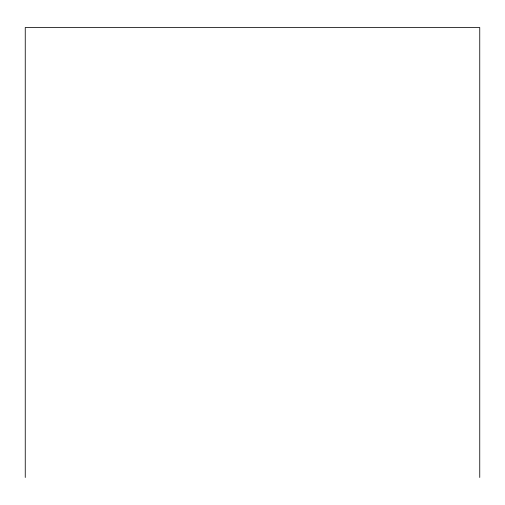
<?xml version="1.0" encoding="UTF-8"?>
<svg xmlns="http://www.w3.org/2000/svg" width="505" height="505" viewBox="0 0 505 505"><rect width="100%" height="100%" fill="white"/><g stroke="black" fill="none" stroke-linecap="round" stroke-linejoin="round"><path stroke-width="0.76" d="M479.75 477.484L479.75 27.516L25.25 27.516L25.25 477.484"/></g></svg>
